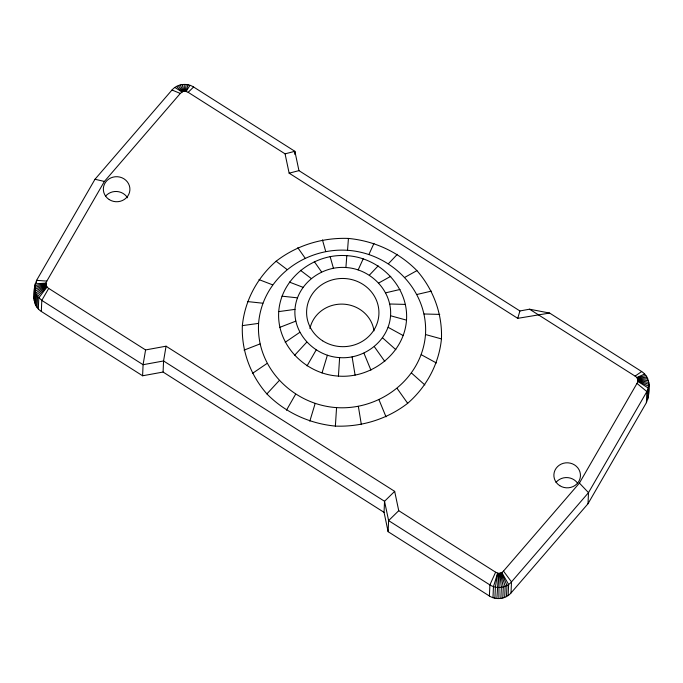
<?xml version="1.0" encoding="UTF-8"?>
<svg xmlns="http://www.w3.org/2000/svg" width="683" height="683" viewBox="0 0 683 683"><rect width="100%" height="100%" fill="white"/><g stroke="black" fill="none" stroke-linecap="round" stroke-linejoin="round"><path stroke-width="1.02" d="M384.059 512.361L163.083 372.047L142.602 375.778L41.322 311.465C31.196 304.84 32.946 290.121 36.6 280.337L94.988 179.27L171.988 90.019C177.221 83.889 186.86 82.677 193.596 86.997L294.877 151.31L298.949 170.639L519.917 310.961L529.538 309.203L549.61 313.062L641.678 371.535C651.804 378.16 650.054 392.879 646.4 402.663L588.012 503.73L511.012 592.981C505.779 599.111 496.14 600.323 489.404 596.003L388.123 531.69L384.059 512.361L384.538 501.279L394.672 491.359L166.063 346.196L145.581 349.935L48.706 288.414C46.026 287.116 45.01 283.547 46.82 281.114L104.397 181.447L180.321 93.434L182.779 91.539L185.255 91.189L188.184 92.325L285.067 153.846L289.14 173.175L517.74 318.338L549.61 313.062M34.261 300.52L34.765 285.682L45.932 283.385M34.842 290.881L35.149 283.829L45.992 283.112M34.62 302.373L34.748 289.438L45.923 284.572M35.209 304.174L35.695 293.092L35.098 291.291L46.034 285.161M36.515 282.352L36.6 280.337L46.82 281.114M36.028 305.89L36.515 294.808L35.695 293.092L46.231 285.733M37.07 307.504L37.556 296.422L36.515 294.808L46.487 286.279M38.316 308.989L38.794 297.908L46.999 287.005M41.322 311.465L41.8 300.392L48.706 288.414M142.602 375.778L143.08 364.705L145.581 349.935M163.083 372.047L163.561 360.966L166.063 346.196M294.74 154.332L294.877 151.31L285.067 153.846M388.123 531.69L388.61 520.608L384.538 501.279L163.561 360.966L143.08 364.705L41.8 300.392L37.556 296.422L46.82 286.792M489.404 596.003L489.89 584.921L495.619 572.209L398.735 510.688L394.672 491.359M492.972 597.702L493.459 586.62L497.642 573.165L495.619 572.209M494.893 598.223L495.38 587.141L497.642 573.165M496.865 598.53L498.547 573.344L497.924 573.242M498.863 598.598L499.179 573.361L501.595 572.73L503.482 571.099L579.415 483.086L636.983 383.419C638.801 380.986 637.785 377.417 635.105 376.12L529.538 309.203M500.852 598.436L501.339 587.354L499.811 573.31M502.808 598.043L503.286 586.962L500.434 573.191M504.686 597.429L505.172 586.347L501.032 572.994M506.479 596.609L506.965 585.527L501.595 572.73M508.143 595.576L508.63 584.494L501.843 572.585M511.012 592.981L511.499 581.899L588.498 492.648L646.878 391.581L648.338 388.089L648.85 384.358L637.913 380.551M588.012 503.73L588.498 492.648L579.415 483.086M646.4 402.663L646.878 391.581L636.983 383.419M647.851 399.171L648.338 388.089L637.82 381.421M648.235 397.318L648.346 391.547M648.517 387.517L648.739 382.48L637.879 379.961M338.426 376.094C305.617 374.275 276.402 345.197 278.732 311.61C281.123 277.99 314.009 253.128 346.81 255.664C379.62 257.474 408.835 286.553 406.505 320.139C404.114 353.76 371.228 378.63 338.426 376.094L339.622 357.61C315.085 356.253 293.229 334.499 294.971 309.373C296.764 284.23 321.36 265.627 345.905 267.523C370.442 268.88 392.298 290.634 390.556 315.759C388.764 340.911 364.167 359.506 339.622 357.61M335.37 426.098C309.493 423.639 285.152 412.498 266.891 393.912C250.388 375.044 241.355 350.738 242.354 325.62C244.856 300.563 257.192 277.699 276.137 261.222C296.772 245.257 322.419 237.436 348.441 238.435C374.318 240.894 398.659 252.036 416.92 270.622C433.423 289.49 442.447 313.796 441.457 338.913C438.947 363.971 426.619 386.834 407.674 403.311C387.03 419.277 361.384 427.097 335.37 426.098L336.565 407.614C293.28 404.746 255.86 367.855 258.592 323.383C262.093 278.937 304.191 247.417 347.527 250.302C390.813 253.162 428.232 290.062 425.5 334.525C422.009 378.98 379.902 410.5 336.565 407.614M34.15 298.642L34.287 296.764M345.905 267.523L346.81 255.664M347.527 250.302L348.441 238.435M185.255 91.189L186.135 84.47M517.74 318.338L519.917 310.961M322.034 372.935L327.362 355.254M309.826 421.18L315.153 403.491M185.887 91.283L188.107 84.777M358.165 269.887L363.202 258.814M368.94 254.426L373.985 243.353M307.043 365.892L316.152 349.978M286.467 410.201L295.577 394.287M186.16 91.36L190.028 85.298M294.475 355.442L306.752 342.166M266.891 393.912L279.159 380.636M369.375 275.155L378.194 265.866M388.525 263.621L397.344 254.332M188.184 92.325L193.596 86.997M398.735 510.688L388.61 520.608L489.89 584.921C496.626 589.241 506.265 588.029 511.499 581.899L503.482 571.099M635.105 376.12L641.678 371.535M285.195 342.294L299.811 332.322M252.42 373.422L267.036 363.458M378.775 282.975L390.761 276.316M404.934 277.281L416.92 270.622M636.812 377.528L644.684 374.011M279.825 327.345L295.79 321.147M244.053 350.131L260.018 343.933M34.637 287.56L45.889 283.974M289.14 173.175L298.949 170.639M636.991 377.742L645.93 375.496M385.724 292.811L400.042 289.464M417.065 294.45L431.383 291.112M278.732 311.61L294.971 309.373M242.354 325.62L258.592 323.383M637.316 378.254L646.972 377.11M637.58 378.8L647.791 378.826M389.737 303.995L405.412 304.413M424.075 313.984L439.75 314.402M498.547 573.344L499.179 573.361M281.994 296.174L297.412 297.831M247.434 301.562L262.853 303.218M637.768 379.372L648.38 380.627M94.988 179.27L104.397 181.447M390.556 315.759L406.505 320.139M425.5 334.525L441.457 338.913M289.387 282.079L302.945 287.278M258.959 279.595L272.517 284.802M171.988 90.019L180.321 93.434M637.871 381.148L648.713 386.236M388.115 327.311L403.243 335.584M421.24 354.699L436.369 362.972M174.857 87.424L181.968 91.949M300.409 270.28L311.192 278.459M276.137 261.222L286.911 269.401M382.582 337.854L395.85 349.679M411.584 373.114L424.852 384.939M176.521 86.391L182.207 91.804M178.314 85.571L182.779 91.539M374.335 346.674L384.828 361.469M397.182 388.516L407.674 403.311M314.308 261.598L321.582 271.962M297.788 247.681L305.07 258.054M180.192 84.957L183.377 91.343M363.945 353.171L370.929 370.16M379.031 399.862L386.015 416.843M330.137 256.612L333.424 268.231M322.453 239.912L325.74 251.54M182.148 84.564L183.992 91.223M647.902 391.709L648.252 393.562M352.104 356.902L355.1 375.146M358.353 406.376L361.358 424.621M184.137 84.402L184.623 91.172M555.988 482.411A13.293 12.525 2.5 0 1 577.579 483.18M105.447 196.311A13.293 12.525 2.5 0 1 127.499 197.788M309.937 328.591A32.485 30.624 2.5 0 1 342.857 304.123A32.485 30.624 2.5 0 1 374.002 330.879M559.787 485.698A13.293 12.525 2.5 0 0 580.43 476.196A13.293 12.525 2.5 0 0 561.298 464.047A13.293 12.525 2.5 0 0 559.787 485.698M109.246 199.598A13.293 12.525 2.5 0 0 129.89 190.105A13.293 12.525 2.5 0 0 110.757 177.956A13.293 12.525 2.5 0 0 109.246 199.598M322.658 340.826A36.182 34.107 2.5 0 0 378.86 314.974A36.182 34.107 2.5 0 0 326.764 281.9A36.182 34.107 2.5 0 0 322.658 340.826"/></g></svg>
